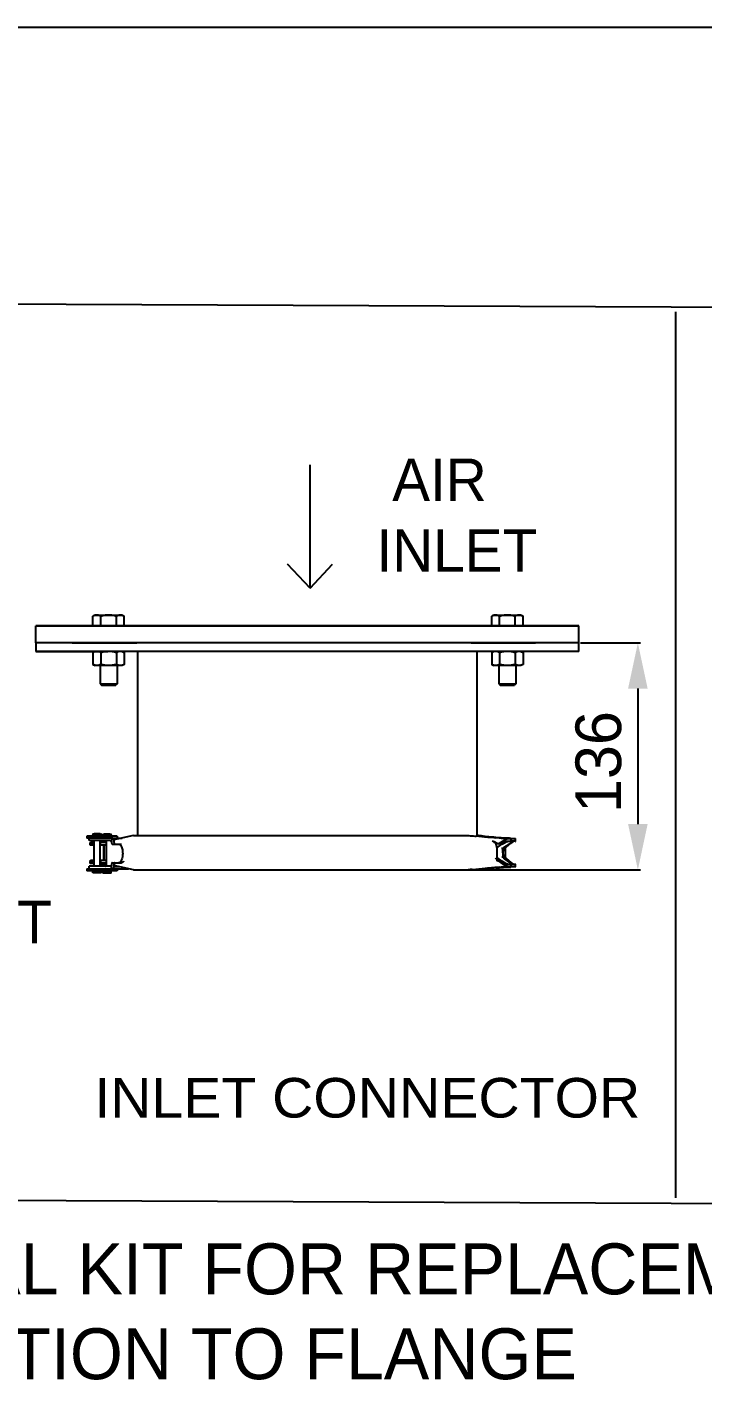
# Model space of a CAD drawing. Header units: millimetres. Extents: x 0 to 3231, y 0 to 2285.
# Drawn here: x 2033 to 2432, y 1488 to 2285 of the extents above; entities that cross this region are included whole.
import ezdxf
from ezdxf.enums import TextEntityAlignment as Align

# ---------------------------------------------------------------- set-up
doc = ezdxf.new("R2010")
doc.units = ezdxf.units.MM
doc.header["$LTSCALE"] = 177.692308
doc.header["$PDMODE"] = 3
doc.header["$PDSIZE"] = 8
doc.layers.get('0').update_dxf_attribs({"linetype": 'CONTINUOUS'})
doc.layers.get('Defpoints').update_dxf_attribs({"linetype": 'CONTINUOUS'})
doc.layers.add('00_BUW_DATUM', color=7, linetype='CONTINUOUS')
doc.layers.add('02___PRT_ALL_AXES', color=7, linetype='CONTINUOUS')
doc.styles.get("Standard").update_dxf_attribs({"font": 'himalaya.ttf'})
doc.dimstyles.new('DIMSTYLE_1', dxfattribs={"dimtxt": 26.923077, "dimasz": 26.923077, "dimexe": 1.5, "dimexo": 1, "dimgap": 0.875, "dimtad": 1, "dimdec": 0, "dimlfac": 0.8125, "dimdsep": 46, "dimtxsty": 'Standard', "dimblk": '_FILLED', "dimblk1": '_FILLED', "dimblk2": '_FILLED', "dimcen": 0.09, "dimazin": 2, "dimtp": 0.01, "dimtm": 0.01, "dimtfac": 1, "dimtdec": 0, "dimtofl": 0, "dimtmove": 0, "dimatfit": 3, "dimldrblk": '_FILLED', "dimfxl": 1, "dimtolj": 1, "dimarcsym": 0})

# ---------------------------------------------------------------- blocks, each defined once
blk = doc.blocks.new('_FILLED')
at = {"color": 0, "linetype": 'ByBlock'}
blk.add_solid([(0, 0), (-1, 0.214), (-1, -0.214)], dxfattribs=at)
blk = doc.blocks.new('*D215')
at = {"color": 0, "linetype": 'Continuous', "lineweight": -2}
for p, q in [((2359.6, 1921.82), (2394.91, 1921.82)), ((2393.41, 1894.9), (2393.41, 1815.08)), ((2300.08, 1788.16), (2394.91, 1788.16))]:
    blk.add_line(p, q, dxfattribs=at)
at = {"layer": 'Defpoints', "color": 0}
for p in [(2358.6, 1921.82), (2299.08, 1788.16), (2393.41, 1788.16)]:
    blk.add_point(p, dxfattribs=at)
at = {"color": 0, "linetype": 'ByBlock', "lineweight": -2, "xscale": 26.9230769231, "yscale": 26.9230769231, "zscale": 26.9230769231}
for p, rotation in [((2393.41, 1921.82), 90), ((2393.41, 1788.16), 270)]:
    blk.add_blockref('_FILLED', p, dxfattribs=dict(at, rotation=rotation))
at = {"color": 0, "insert": (2356.64, 1851.63), "char_height": 26.923, "attachment_point": 2, "rotation": 90, "line_spacing_factor": 0.9}
blk.add_mtext('\\A1;136', dxfattribs=at)

msp = doc.modelspace()

# ---------------------------------------------------------------- linework, layer by layer
at = {"linetype": 'Continuous'}
for p, q in [((0, 2284.615), (3230.769, 2284.615)), ((2038.604, 1921.819), (2038.604, 1916.819)), ((2358.604, 1921.819), (2038.604, 1921.819)), ((2038.604, 1921.819), (2038.604, 1916.819)), ((2358.604, 1921.819), (2038.604, 1921.819)), ((2358.604, 1916.819), (2358.604, 1921.819)), ((2358.604, 1916.819), (2038.604, 1916.819)), ((2358.604, 1916.819), (2038.604, 1916.819)), ((2098.604, 1916.819), (2098.604, 1808.287)), ((2298.604, 1916.819), (2298.604, 1807.899)), ((2076.403, 1809.419), (2073.043, 1809.419)), ((2082.35, 1809.219), (2078.87, 1809.219)), ((2068.722, 1808.019), (2068.722, 1806.819)), ((2086.61, 1808.019), (2068.722, 1808.019)), ((2074.029, 1806.819), (2068.723, 1806.819)), ((2070.051, 1805.331), (2070.051, 1806.819)), ((2082.506, 1805.331), (2070.055, 1805.331)), ((2070.584, 1802.619), (2070.584, 1803.819)), ((2070.584, 1803.819), (2072.972, 1803.819)), ((2072.972, 1802.619), (2070.584, 1802.619)), ((2070.964, 1803.819), (2070.964, 1804.344)), ((2070.964, 1804.344), (2072.972, 1804.344)), ((2071.972, 1808.419), (2071.972, 1808.269)), ((2077.472, 1808.269), (2071.972, 1808.269)), ((2077.305, 1808.219), (2072.139, 1808.219)), ((2072.972, 1808.019), (2072.972, 1808.169)), ((2072.972, 1808.169), (2076.472, 1808.169)), ((2072.972, 1790.331), (2072.972, 1805.331)), ((2074.181, 1806.819), (2074.029, 1806.819)), ((2074.181, 1806.824), (2074.111, 1806.824)), ((2083.65, 1806.831), (2074.181, 1806.831)), ((2076.472, 1808.019), (2076.472, 1808.169)), ((2076.472, 1790.331), (2076.472, 1805.331)), ((2076.472, 1804.344), (2080.237, 1804.344)), ((2076.824, 1803.819), (2076.472, 1803.819)), ((2080.237, 1802.619), (2076.472, 1802.619)), ((2076.824, 1802.844), (2076.824, 1803.819)), ((2076.824, 1802.844), (2080.237, 1802.844)), ((2077.472, 1808.419), (2077.472, 1808.269)), ((2077.86, 1808.219), (2077.86, 1808.069)), ((2083.36, 1808.069), (2077.876, 1808.069)), ((2078.714, 1804.344), (2078.714, 1805.331)), ((2078.714, 1793.844), (2078.714, 1802.619)), ((2078.86, 1793.844), (2078.86, 1802.619)), ((2080.237, 1790.831), (2080.237, 1804.831)), ((2083.174, 1806.831), (2083.174, 1804.831)), ((2083.36, 1808.219), (2083.36, 1808.069)), ((2083.662, 1803.331), (2089.203, 1803.331)), ((2083.785, 1806.819), (2089.589, 1806.819)), ((2084.601, 1805.831), (2084.601, 1805.331)), ((2096.26, 1808.287), (2084.616, 1805.725)), ((2086.61, 1808.019), (2086.61, 1806.819)), ((2096.26, 1808.287), (2293.426, 1808.287)), ((2303.103, 1807.447), (2298.132, 1807.946)), ((2299.304, 1808.287), (2298.604, 1808.287)), ((2307.475, 1807.405), (2301.527, 1808.043)), ((2306.278, 1807.192), (2302.835, 1807.783)), ((2308.448, 1807.26), (2309.403, 1806.982)), ((2316.116, 1806.794), (2309.736, 1807.223)), ((2310.327, 1801.024), (2315.496, 1804.754)), ((2310.327, 1801.233), (2310.327, 1795.216)), ((2311.241, 1803.448), (2315.34, 1805.966)), ((2315.522, 1804.485), (2313.323, 1803.154)), ((2319.448, 1804.448), (2314.3, 1801.024)), ((2319.092, 1804.45), (2315.012, 1801.783)), ((2315.481, 1801.024), (2317.745, 1803.315)), ((2316.555, 1806.765), (2316.114, 1806.794)), ((2317.002, 1806.736), (2316.555, 1806.765)), ((2318.05, 1804.924), (2316.704, 1804.924)), ((2316.724, 1806.524), (2318.05, 1806.524)), ((2317.569, 1806.699), (2317.002, 1806.736)), ((2317.274, 1806.654), (2317.262, 1806.65)), ((2317.915, 1806.676), (2317.569, 1806.699)), ((2317.756, 1806.687), (2317.57, 1806.699)), ((2318.44, 1806.647), (2317.756, 1806.687)), ((2318.382, 1806.646), (2317.915, 1806.676)), ((2318.417, 1806.554), (2318.779, 1806.557)), ((2318.531, 1806.533), (2318.557, 1806.535)), ((2318.557, 1806.535), (2318.589, 1806.542)), ((2318.589, 1804.942), (2318.557, 1804.935)), ((2318.589, 1806.541), (2318.589, 1804.941)), ((2318.778, 1804.957), (2318.593, 1804.955)), ((2321.255, 1804.93), (2321.255, 1806.53)), ((2070.964, 1793.019), (2070.964, 1793.844)), ((2070.964, 1793.844), (2072.972, 1793.844)), ((2076.472, 1793.844), (2080.237, 1793.844)), ((2310.327, 1795.424), (2315.496, 1791.288)), ((2315.418, 1790.537), (2311.381, 1793.517)), ((2315.38, 1792.001), (2312.907, 1793.359)), ((2315.481, 1795.424), (2314.161, 1795.424)), ((2314.197, 1801.024), (2315.481, 1801.024)), ((2318.706, 1791.958), (2314.911, 1794.668)), ((2319.578, 1791.964), (2314.957, 1795.424)), ((2315.481, 1795.424), (2315.481, 1801.024)), ((2315.481, 1795.424), (2317.649, 1793.447)), ((2068.722, 1788.819), (2068.722, 1787.619)), ((2068.722, 1788.819), (2093.272, 1788.819)), ((2086.61, 1787.619), (2068.722, 1787.619)), ((2070.051, 1788.831), (2070.051, 1790.331)), ((2082.506, 1790.331), (2070.055, 1790.331)), ((2070.584, 1791.819), (2070.584, 1793.019)), ((2070.584, 1793.019), (2072.972, 1793.019)), ((2072.972, 1791.819), (2070.584, 1791.819)), ((2072.222, 1786.469), (2072.222, 1787.569)), ((2072.222, 1787.569), (2077.221, 1787.569)), ((2077.222, 1786.469), (2072.222, 1786.469)), ((2076.967, 1786.419), (2072.477, 1786.419)), ((2076.824, 1793.019), (2076.472, 1793.019)), ((2080.237, 1791.819), (2076.472, 1791.819)), ((2078.714, 1791.669), (2076.472, 1791.669)), ((2078.995, 1791.619), (2076.472, 1791.619)), ((2076.472, 1791.569), (2079.464, 1791.569)), ((2079.464, 1790.469), (2076.472, 1790.469)), ((2079.282, 1790.419), (2076.472, 1790.419)), ((2076.824, 1793.019), (2076.824, 1792.344)), ((2076.824, 1792.344), (2080.237, 1792.344)), ((2077.222, 1786.469), (2077.222, 1787.569)), ((2078.11, 1786.269), (2078.11, 1787.369)), ((2078.11, 1787.369), (2083.11, 1787.369)), ((2083.11, 1786.269), (2078.11, 1786.269)), ((2082.959, 1786.219), (2078.261, 1786.219)), ((2082.756, 1787.419), (2078.464, 1787.419)), ((2078.714, 1791.669), (2078.714, 1791.819)), ((2078.86, 1787.469), (2078.86, 1787.619)), ((2082.36, 1787.469), (2078.86, 1787.469)), ((2079.464, 1790.469), (2079.464, 1791.569)), ((2082.36, 1787.469), (2082.36, 1787.619)), ((2083.11, 1786.269), (2083.11, 1787.369)), ((2083.174, 1788.831), (2083.174, 1790.831)), ((2083.662, 1792.331), (2089.203, 1792.331)), ((2084.601, 1790.331), (2084.601, 1789.831)), ((2084.601, 1790.019), (2087.817, 1790.019)), ((2096.26, 1788.162), (2084.616, 1790.724)), ((2086.61, 1788.819), (2086.61, 1787.619)), ((2096.26, 1788.162), (2299.308, 1788.162)), ((2307.433, 1789.032), (2302.848, 1788.503)), ((2311.732, 1789.621), (2304.847, 1789.16)), ((2307.995, 1789.107), (2308.024, 1789.112)), ((2309.401, 1789.466), (2308.454, 1789.19)), ((2309.476, 1789.207), (2316.562, 1789.684)), ((2316.561, 1789.684), (2317.36, 1789.737)), ((2318.036, 1789.924), (2316.696, 1789.924)), ((2316.76, 1791.524), (2318.036, 1791.524)), ((2317.262, 1789.798), (2317.274, 1789.794)), ((2317.36, 1789.737), (2317.538, 1789.748)), ((2317.538, 1789.748), (2317.974, 1789.777)), ((2318.44, 1789.802), (2318.579, 1789.809)), ((2318.543, 1791.513), (2318.574, 1791.507)), ((2318.574, 1789.907), (2318.543, 1789.913)), ((2318.574, 1791.507), (2318.574, 1789.907)), ((2321.262, 1789.919), (2321.262, 1791.519))]:
    msp.add_line(p, q, dxfattribs=at)
for p, q in [((2415.604, 2116.871), (2415.604, 1594.847)), ((2200.234, 1953.986), (2200.234, 2026.772)), ((2200.234, 1953.986), (2186.952, 1968.199)), ((2200.234, 1953.986), (2213.516, 1968.199)), ((2200.234, 1953.986), (2200.234, 1967.722)), ((2038.604, 1921.819), (2038.604, 1931.819)), ((2358.604, 1931.819), (2038.604, 1931.819)), ((2038.604, 1921.819), (2038.604, 1931.819)), ((2038.604, 1931.819), (2358.604, 1931.819)), ((2358.604, 1921.819), (2358.604, 1931.819)), ((2038.604, 1916.819), (2081.104, 1916.819)), ((2358.604, 1916.819), (2316.104, 1916.819))]:
    msp.add_line(p, q)
at = {"color": 7, "linetype": 'Continuous'}
for p, q in [((2085.789, 1896.919), (2077.289, 1896.919)), ((2320.789, 1896.919), (2312.289, 1896.919))]:
    msp.add_line(p, q, dxfattribs=at)
msp.add_lwpolyline([(1655.524, 2123.138), (3081.324, 2116.862), (3081.324, 1588.572), (1655.524, 1594.847)], close=True)
at = {"linetype": 'Continuous'}
for points in [[(2074.062, 1806.82), (2074.061, 1806.82), (2074.067, 1806.821)], [(2074.091, 1806.819), (2074.07, 1806.82), (2074.062, 1806.82)], [(2074.111, 1806.824), (2074.129, 1806.822), (2074.138, 1806.821), (2074.136, 1806.82), (2074.125, 1806.819)], [(2312.218, 1806.796), (2305.224, 1807.266), (2304.536, 1807.319), (2303.828, 1807.38), (2303.103, 1807.447)], [(2309.631, 1807.231), (2309.01, 1807.276), (2308.37, 1807.328), (2307.71, 1807.387), (2307.031, 1807.454)], [(2314.279, 1806.691), (2312.982, 1806.756), (2311.685, 1806.832)], [(2318.173, 1806.56), (2316.874, 1806.592), (2315.576, 1806.636), (2314.279, 1806.691)], [(2296.009, 1788.357), (2303.349, 1789.035), (2303.942, 1789.087), (2304.521, 1789.134), (2305.087, 1789.176)], [(2296.363, 1788.387), (2296.506, 1788.402), (2296.669, 1788.418)], [(2311.685, 1789.617), (2312.982, 1789.693), (2314.279, 1789.758)], [(2314.279, 1789.758), (2315.576, 1789.813), (2316.874, 1789.856), (2318.173, 1789.889)], [(2317.538, 1789.748), (2317.756, 1789.762), (2318.44, 1789.802)]]:
    msp.add_lwpolyline(points, dxfattribs=at)
for centre, radius, start, end in [((2072.972, 1808.419), 1, 90, 180), ((2076.472, 1808.419), 1, 0, 90), ((2078.86, 1808.219), 1, 90, 180), ((2082.36, 1808.219), 1, 0, 90), ((2300.944, 1810.22), 2.12, 260.649247, 261.586069), ((2301.031, 1811.14), 3.044, 266.640868, 268.114633), ((2300.776, 1804.116), 3.987, 83.341658, 85.673812), ((2300.689, 1803.339), 4.769, 82.761981, 83.387581), ((2312.626, 1859.075), 52.222, 258.446994, 258.685253), ((2298.148, 1785.321), 22.03, 58.290047, 64.240534), ((2305.783, 1801.228), 4.544, 8.59459, 19.290614), ((2305.819, 1801.229), 4.508, 2.191103, 8.647729), ((2306.258, 1801.25), 4.069, 359.753545, 2.136922), ((2313.049, 1815.661), 11.138, 283.450838, 285.120705), ((2313.067, 1815.576), 11.051, 285.148044, 286.145074), ((2316.71, 1823.181), 18.256, 269.326294, 269.979366), ((2314.994, 1809.509), 4.684, 290.159611, 290.453316), ((2315.103, 1809.217), 4.373, 290.449968, 291.038121), ((2320.444, 1787.845), 17.111, 88.250564, 88.575238), ((2321.152, 1805.71), 0.787, 266.921648, 277.517058), ((2302.67, 1791.473), 7.962, 22.792257, 28.046187), ((2322.299, 1795.285), 11.972, 180.330148, 181.33284), ((2324.777, 1795.35), 14.451, 181.360885, 183.054519), ((2295.889, 1784.335), 4.016, 94.420478, 97.067534), ((2295.945, 1783.604), 4.749, 91.443855, 94.405337), ((2295.77, 1792.814), 4.462, 270.713646, 271.743573), ((2295.483, 1802.114), 13.766, 271.763299, 272.191128), ((2295.645, 1794.43), 6.084, 273.430387, 275.342899), ((2295.52, 1795.789), 7.449, 275.325506, 276.49564), ((2313.23, 1780.838), 10.638, 73.276331, 75.39381), ((2316.771, 1772.319), 19.205, 90.032921, 90.857999), ((2318.037, 1769.497), 20.427, 89.768097, 90.002987), ((2321.159, 1790.734), 0.792, 82.523066, 93.060392)]:
    msp.add_arc(centre, radius, start, end, dxfattribs=at)
for points, knots in [([(2080.237, 1804.831), (2080.237, 1804.96), (2080.123, 1805.228), (2079.854, 1805.331), (2079.726, 1805.331)], [0, 0, 0, 0, 0.5028957, 1, 1, 1, 1]), ([(2082.506, 1805.331), (2082.644, 1805.331), (2082.946, 1805.275), (2083.174, 1804.991), (2083.174, 1804.831)], [0, 0, 0, 0, 0.4637934, 1, 1, 1, 1]), ([(2083.174, 1805.331), (2083.174, 1804.857), (2083.231, 1804.21), (2083.402, 1803.551), (2083.581, 1803.331), (2083.662, 1803.331)], [0, 0, 0, 0, 0.6687932, 0.8854299, 1, 1, 1, 1]), ([(2084.601, 1805.831), (2084.601, 1806.084), (2084.409, 1806.606), (2083.894, 1806.831), (2083.65, 1806.831)], [0, 0, 0, 0, 0.5094208, 1, 1, 1, 1]), ([(2084.601, 1805.331), (2084.601, 1804.857), (2084.658, 1804.21), (2084.828, 1803.551), (2085.006, 1803.331), (2085.087, 1803.331)], [0, 0, 0, 0, 0.6690351, 0.885645, 1, 1, 1, 1]), ([(2087.62, 1803.331), (2087.715, 1803.331), (2088.178, 1803.24), (2088.515, 1802.854), (2088.72, 1802.551)], [0, 0, 0, 0, 0.2052564, 1, 1, 1, 1]), ([(2088.72, 1802.551), (2089.118, 1801.962), (2089.666, 1800.382), (2089.935, 1797.83), (2089.665, 1795.278), (2089.117, 1793.699), (2088.72, 1793.11)], [0, 0, 0, 0, 0.2176788, 0.5000432, 0.7823871, 1, 1, 1, 1]), ([(2293.426, 1808.287), (2293.553, 1808.287), (2294.202, 1808.267), (2294.848, 1808.197), (2295.366, 1808.133)], [0, 0, 0, 0, 0.1960398, 1, 1, 1, 1]), ([(2295.834, 1808.102), (2296.011, 1808.099), (2296.779, 1808.073), (2297.544, 1808.005), (2298.132, 1807.946)], [0, 0, 0, 0, 0.2313056, 1, 1, 1, 1]), ([(2300.599, 1808.128), (2300.453, 1808.152), (2300.024, 1808.218), (2299.591, 1808.287), (2299.304, 1808.287)], [0, 0, 0, 0, 0.3400166, 1, 1, 1, 1]), ([(2307.475, 1807.405), (2307.526, 1807.4), (2307.71, 1807.38), (2307.894, 1807.358), (2308.026, 1807.338)], [0, 0, 0, 0, 0.2789244, 1, 1, 1, 1]), ([(2307.722, 1805.162), (2307.972, 1805.041), (2308.963, 1804.481), (2309.787, 1803.545), (2310.072, 1802.729)], [0, 0, 0, 0, 0.2435003, 1, 1, 1, 1]), ([(2308.016, 1807.34), (2308.063, 1807.333), (2308.208, 1807.311), (2308.354, 1807.288), (2308.448, 1807.26)], [0, 0, 0, 0, 0.3271375, 1, 1, 1, 1]), ([(2308.452, 1807.148), (2308.431, 1807.141), (2308.312, 1807.105), (2308.188, 1807.085), (2308.087, 1807.07)], [0, 0, 0, 0, 0.1764858, 1, 1, 1, 1]), ([(2311.241, 1803.448), (2311.019, 1803.313), (2310.393, 1803.629), (2309.977, 1803.908), (2309.727, 1804.062)], [0, 0, 0, 0, 0.4695292, 1, 1, 1, 1]), ([(2312.786, 1806.775), (2312.904, 1806.822), (2313.324, 1806.791), (2313.719, 1806.812), (2313.995, 1806.807)], [0, 0, 0, 0, 0.3153979, 1, 1, 1, 1]), ([(2313.832, 1798.163), (2313.825, 1798.441), (2313.791, 1799.465), (2313.732, 1800.49), (2313.648, 1801.233)], [0, 0, 0, 0, 0.2707229, 1, 1, 1, 1]), ([(2313.995, 1806.807), (2314.366, 1806.8), (2314.926, 1806.782), (2315.658, 1806.75), (2316.174, 1806.729), (2316.6, 1806.698), (2316.963, 1806.7), (2317.122, 1806.647), (2317.273, 1806.679), (2317.274, 1806.654)], [0, 0, 0, 0, 0.3388384, 0.5113508, 0.6709203, 0.8072855, 0.9116888, 0.9773608, 1, 1, 1, 1]), ([(2314.197, 1801.024), (2314.251, 1801.093), (2314.488, 1801.38), (2314.774, 1801.627), (2315.012, 1801.783)], [0, 0, 0, 0, 0.2349691, 1, 1, 1, 1]), ([(2315.556, 1806.107), (2315.643, 1806.169), (2315.948, 1806.362), (2316.301, 1806.528), (2316.558, 1806.525)], [0, 0, 0, 0, 0.2956297, 1, 1, 1, 1]), ([(2317.136, 1806.643), (2317.06, 1806.64), (2316.582, 1806.631), (2316.104, 1806.631), (2315.702, 1806.632)], [0, 0, 0, 0, 0.1605686, 1, 1, 1, 1]), ([(2315.988, 1804.773), (2316.033, 1804.797), (2316.192, 1804.873), (2316.369, 1804.927), (2316.496, 1804.926)], [0, 0, 0, 0, 0.2861816, 1, 1, 1, 1]), ([(2317.262, 1806.65), (2317.247, 1806.648), (2317.205, 1806.646), (2317.163, 1806.644), (2317.136, 1806.643)], [0, 0, 0, 0, 0.3662687, 1, 1, 1, 1]), ([(2318.05, 1806.524), (2318.105, 1806.524), (2318.265, 1806.525), (2318.425, 1806.527), (2318.531, 1806.533)], [0, 0, 0, 0, 0.3419247, 1, 1, 1, 1]), ([(2318.557, 1804.935), (2318.534, 1804.933), (2318.365, 1804.925), (2318.196, 1804.924), (2318.05, 1804.924)], [0, 0, 0, 0, 0.1374218, 1, 1, 1, 1]), ([(2318.589, 1806.541), (2318.588, 1806.564), (2318.448, 1806.528), (2318.391, 1806.555), (2318.325, 1806.556)], [0, 0, 0, 0, 0.2526378, 1, 1, 1, 1]), ([(2320.87, 1804.95), (2320.747, 1804.953), (2320.05, 1804.964), (2319.353, 1804.961), (2318.778, 1804.957)], [0, 0, 0, 0, 0.1753517, 1, 1, 1, 1]), ([(2318.779, 1806.557), (2319.001, 1806.558), (2319.698, 1806.562), (2320.395, 1806.562), (2320.87, 1806.55)], [0, 0, 0, 0, 0.3193582, 1, 1, 1, 1]), ([(2319.088, 1804.959), (2319.102, 1804.942), (2319.166, 1804.839), (2319.197, 1804.72), (2319.217, 1804.624)], [0, 0, 0, 0, 0.1824264, 1, 1, 1, 1]), ([(2319.217, 1804.624), (2319.22, 1804.61), (2319.221, 1804.581), (2319.209, 1804.553), (2319.201, 1804.541)], [0, 0, 0, 0, 0.4926956, 1, 1, 1, 1]), ([(2320.274, 1804.927), (2320.252, 1804.927), (2320.144, 1804.915), (2320.046, 1804.865), (2319.972, 1804.822)], [0, 0, 0, 0, 0.2042126, 1, 1, 1, 1]), ([(2320.87, 1806.55), (2320.911, 1806.549), (2321.029, 1806.545), (2321.147, 1806.542), (2321.223, 1806.535)], [0, 0, 0, 0, 0.3514274, 1, 1, 1, 1]), ([(2321.223, 1804.935), (2321.209, 1804.937), (2321.124, 1804.942), (2321.038, 1804.945), (2320.966, 1804.947)], [0, 0, 0, 0, 0.1569176, 1, 1, 1, 1]), ([(2321.223, 1806.535), (2321.229, 1806.535), (2321.239, 1806.534), (2321.248, 1806.532), (2321.252, 1806.531)], [0, 0, 0, 0, 0.6330246, 1, 1, 1, 1]), ([(2321.255, 1804.93), (2321.255, 1804.933), (2321.238, 1804.932), (2321.231, 1804.935), (2321.223, 1804.935)], [0, 0, 0, 0, 0.2582508, 1, 1, 1, 1]), ([(2090.388, 1793.218), (2090.303, 1793.084), (2090.018, 1792.681), (2089.547, 1792.331), (2089.203, 1792.331)], [0, 0, 0, 0, 0.3159176, 1, 1, 1, 1]), ([(2310.01, 1794.557), (2310.052, 1794.458), (2310.227, 1794.025), (2310.346, 1793.572), (2310.44, 1793.225)], [0, 0, 0, 0, 0.2298482, 1, 1, 1, 1]), ([(2310.44, 1793.225), (2310.552, 1793.307), (2310.765, 1793.46), (2311.094, 1793.634), (2311.315, 1793.565), (2311.381, 1793.517)], [0, 0, 0, 0, 0.3954722, 0.7654818, 1, 1, 1, 1]), ([(2313.832, 1798.163), (2313.826, 1797.898), (2313.793, 1796.915), (2313.737, 1795.931), (2313.659, 1795.216)], [0, 0, 0, 0, 0.2696163, 1, 1, 1, 1]), ([(2314.161, 1795.424), (2314.211, 1795.356), (2314.427, 1795.074), (2314.69, 1794.826), (2314.911, 1794.668)], [0, 0, 0, 0, 0.2362773, 1, 1, 1, 1]), ([(2079.726, 1790.331), (2079.854, 1790.331), (2080.123, 1790.433), (2080.237, 1790.701), (2080.237, 1790.831)], [0, 0, 0, 0, 0.497119, 1, 1, 1, 1]), ([(2083.174, 1790.831), (2083.174, 1790.671), (2082.946, 1790.387), (2082.644, 1790.331), (2082.506, 1790.331)], [0, 0, 0, 0, 0.5362063, 1, 1, 1, 1]), ([(2083.662, 1792.331), (2083.581, 1792.331), (2083.402, 1792.111), (2083.231, 1791.452), (2083.174, 1790.805), (2083.174, 1790.331)], [0, 0, 0, 0, 0.1145737, 0.331214, 1, 1, 1, 1]), ([(2084.601, 1789.831), (2084.601, 1789.577), (2084.409, 1789.056), (2083.894, 1788.831), (2083.65, 1788.831)], [0, 0, 0, 0, 0.5094217, 1, 1, 1, 1]), ([(2085.087, 1792.331), (2085.006, 1792.331), (2084.828, 1792.11), (2084.658, 1791.452), (2084.601, 1790.805), (2084.601, 1790.331)], [0, 0, 0, 0, 0.114359, 0.3309729, 1, 1, 1, 1]), ([(2088.72, 1793.11), (2088.64, 1792.992), (2088.369, 1792.632), (2087.935, 1792.331), (2087.62, 1792.331)], [0, 0, 0, 0, 0.3123615, 1, 1, 1, 1]), ([(2295.395, 1788.32), (2295.197, 1788.296), (2294.54, 1788.22), (2293.879, 1788.162), (2293.418, 1788.162)], [0, 0, 0, 0, 0.3026684, 1, 1, 1, 1]), ([(2299.308, 1788.162), (2299.375, 1788.162), (2299.801, 1788.189), (2300.221, 1788.258), (2300.575, 1788.316)], [0, 0, 0, 0, 0.1589443, 1, 1, 1, 1]), ([(2300.935, 1788.347), (2301.077, 1788.35), (2301.716, 1788.377), (2302.353, 1788.446), (2302.848, 1788.503)], [0, 0, 0, 0, 0.2217586, 1, 1, 1, 1]), ([(2307.433, 1789.032), (2307.485, 1789.038), (2307.673, 1789.061), (2307.86, 1789.085), (2307.995, 1789.107)], [0, 0, 0, 0, 0.2773418, 1, 1, 1, 1]), ([(2308.454, 1789.19), (2308.43, 1789.183), (2308.288, 1789.149), (2308.144, 1789.129), (2308.025, 1789.112)], [0, 0, 0, 0, 0.1703605, 1, 1, 1, 1]), ([(2313.993, 1789.642), (2313.718, 1789.637), (2313.323, 1789.658), (2312.904, 1789.627), (2312.786, 1789.674)], [0, 0, 0, 0, 0.6846138, 1, 1, 1, 1]), ([(2317.118, 1789.775), (2316.946, 1789.763), (2315.905, 1789.707), (2314.864, 1789.658), (2313.993, 1789.642)], [0, 0, 0, 0, 0.1648207, 1, 1, 1, 1]), ([(2315.563, 1790.426), (2315.653, 1790.352), (2315.963, 1790.128), (2316.33, 1789.922), (2316.6, 1789.924)], [0, 0, 0, 0, 0.3025598, 1, 1, 1, 1]), ([(2316.323, 1791.538), (2316.269, 1791.548), (2316.027, 1791.617), (2315.805, 1791.742), (2315.639, 1791.848)], [0, 0, 0, 0, 0.2168938, 1, 1, 1, 1]), ([(2315.702, 1789.817), (2316.057, 1789.818), (2316.576, 1789.801), (2317.099, 1789.824), (2317.262, 1789.798)], [0, 0, 0, 0, 0.6831116, 1, 1, 1, 1]), ([(2316.6, 1789.924), (2316.617, 1789.924), (2316.648, 1789.924), (2316.679, 1789.924), (2316.694, 1789.924)], [0, 0, 0, 0, 0.5264814, 1, 1, 1, 1]), ([(2318.036, 1791.524), (2318.097, 1791.524), (2318.266, 1791.523), (2318.435, 1791.523), (2318.543, 1791.513)], [0, 0, 0, 0, 0.3610107, 1, 1, 1, 1]), ([(2318.543, 1789.913), (2318.523, 1789.915), (2318.382, 1789.923), (2318.24, 1789.924), (2318.119, 1789.924)], [0, 0, 0, 0, 0.1423648, 1, 1, 1, 1]), ([(2318.307, 1789.892), (2318.373, 1789.893), (2318.432, 1789.92), (2318.573, 1789.885), (2318.574, 1789.907)], [0, 0, 0, 0, 0.7472082, 1, 1, 1, 1]), ([(2320.881, 1789.899), (2320.748, 1789.896), (2319.979, 1789.884), (2319.211, 1789.889), (2318.575, 1789.894)], [0, 0, 0, 0, 0.1726083, 1, 1, 1, 1]), ([(2318.589, 1791.494), (2318.834, 1791.492), (2319.598, 1791.487), (2320.362, 1791.486), (2320.881, 1791.499)], [0, 0, 0, 0, 0.3210904, 1, 1, 1, 1]), ([(2318.808, 1791.799), (2318.801, 1791.766), (2318.776, 1791.661), (2318.741, 1791.556), (2318.7, 1791.493)], [0, 0, 0, 0, 0.3063266, 1, 1, 1, 1]), ([(2318.706, 1791.958), (2318.718, 1791.948), (2318.744, 1791.932), (2318.769, 1791.915), (2318.781, 1791.904)], [0, 0, 0, 0, 0.5021824, 1, 1, 1, 1]), ([(2318.781, 1791.904), (2318.792, 1791.894), (2318.818, 1791.859), (2318.787, 1791.826), (2318.771, 1791.814)], [0, 0, 0, 0, 0.4407217, 1, 1, 1, 1]), ([(2320.009, 1791.63), (2320.035, 1791.613), (2320.12, 1791.563), (2320.217, 1791.522), (2320.287, 1791.523)], [0, 0, 0, 0, 0.3055492, 1, 1, 1, 1]), ([(2320.881, 1791.499), (2320.907, 1791.5), (2320.994, 1791.502), (2321.082, 1791.505), (2321.143, 1791.508)], [0, 0, 0, 0, 0.301543, 1, 1, 1, 1]), ([(2321.23, 1789.913), (2321.213, 1789.912), (2321.097, 1789.905), (2320.98, 1789.901), (2320.881, 1789.899)], [0, 0, 0, 0, 0.1476929, 1, 1, 1, 1]), ([(2321.143, 1791.508), (2321.16, 1791.509), (2321.189, 1791.51), (2321.218, 1791.512), (2321.23, 1791.513)], [0, 0, 0, 0, 0.5792355, 1, 1, 1, 1]), ([(2321.23, 1791.513), (2321.236, 1791.514), (2321.246, 1791.515), (2321.256, 1791.516), (2321.259, 1791.517)], [0, 0, 0, 0, 0.6328743, 1, 1, 1, 1]), ([(2321.262, 1789.919), (2321.262, 1789.916), (2321.245, 1789.917), (2321.238, 1789.914), (2321.23, 1789.913)], [0, 0, 0, 0, 0.2581441, 1, 1, 1, 1])]:
    msp.add_open_spline(points, degree=3, knots=knots, dxfattribs=at)
for points in [[(2295.366, 1808.133), (2295.521, 1808.114), (2295.677, 1808.104), (2295.834, 1808.102)], [(2300.853, 1808.101), (2300.779, 1808.105), (2300.706, 1808.112), (2300.634, 1808.123)], [(2301.076, 1808.092), (2301.028, 1808.094), (2300.98, 1808.096), (2300.932, 1808.097)], [(2301.77, 1807.991), (2301.61, 1808.021), (2301.45, 1808.049), (2301.29, 1808.07)], [(2302.167, 1807.911), (2302.035, 1807.938), (2301.902, 1807.965), (2301.77, 1807.991)], [(2302.835, 1807.783), (2302.683, 1807.809), (2302.531, 1807.838), (2302.38, 1807.868)], [(2315.34, 1805.966), (2315.413, 1806.011), (2315.486, 1806.056), (2315.552, 1806.11)], [(2315.64, 1804.829), (2315.587, 1804.816), (2315.535, 1804.787), (2315.5, 1804.745)], [(2315.522, 1804.485), (2315.583, 1804.522), (2315.645, 1804.559), (2315.702, 1804.603)], [(2315.705, 1804.602), (2315.796, 1804.663), (2315.891, 1804.722), (2315.988, 1804.773)], [(2316.14, 1804.961), (2316.297, 1805.006), (2316.454, 1805.055), (2316.608, 1805.112)], [(2316.558, 1806.525), (2316.611, 1806.525), (2316.664, 1806.524), (2316.718, 1806.525)], [(2319.201, 1804.541), (2319.175, 1804.502), (2319.124, 1804.48), (2319.077, 1804.475)], [(2319.448, 1804.448), (2319.52, 1804.495), (2319.593, 1804.542), (2319.653, 1804.603)], [(2319.972, 1804.822), (2319.862, 1804.757), (2319.759, 1804.68), (2319.659, 1804.601)], [(2310.346, 1794.58), (2310.37, 1794.128), (2310.409, 1793.677), (2310.44, 1793.225)], [(2313.995, 1798.13), (2313.942, 1798.144), (2313.888, 1798.157), (2313.834, 1798.16)], [(2313.995, 1798.13), (2314.133, 1799.087), (2314.274, 1800.06), (2314.197, 1801.024)], [(2314.161, 1795.424), (2314.234, 1796.325), (2314.117, 1797.235), (2313.995, 1798.13)], [(2300.575, 1788.316), (2300.694, 1788.335), (2300.815, 1788.344), (2300.935, 1788.347)], [(2315.38, 1792.001), (2315.467, 1791.953), (2315.555, 1791.906), (2315.634, 1791.845)], [(2315.563, 1790.426), (2315.515, 1790.464), (2315.468, 1790.502), (2315.417, 1790.536)], [(2315.496, 1791.288), (2315.54, 1791.252), (2315.598, 1791.198), (2315.65, 1791.219)], [(2315.656, 1791.196), (2315.74, 1791.176), (2315.824, 1791.157), (2315.907, 1791.132)], [(2316.291, 1791.026), (2316.419, 1790.988), (2316.547, 1790.946), (2316.673, 1790.899)], [(2316.484, 1791.522), (2316.43, 1791.522), (2316.376, 1791.528), (2316.323, 1791.538)], [(2319.578, 1791.964), (2319.628, 1791.927), (2319.678, 1791.89), (2319.721, 1791.846)], [(2319.724, 1791.847), (2319.815, 1791.769), (2319.909, 1791.694), (2320.009, 1791.63)]]:
    msp.add_open_spline(points, degree=3, dxfattribs=at)
at = {"layer": '00_BUW_DATUM', "color": 7, "linetype": 'Continuous'}
for p, q in [((2073.539, 1938.219), (2072.301, 1937.505)), ((2072.301, 1931.819), (2072.301, 1937.505)), ((2073.539, 1938.219), (2089.539, 1938.219)), ((2076.92, 1931.819), (2076.92, 1937.505)), ((2086.158, 1931.819), (2086.158, 1937.505)), ((2089.539, 1938.219), (2090.777, 1937.505)), ((2090.777, 1931.819), (2090.777, 1937.505)), ((2308.539, 1938.219), (2307.301, 1937.505)), ((2307.301, 1931.819), (2307.301, 1937.505)), ((2308.539, 1938.219), (2324.539, 1938.219)), ((2311.92, 1931.819), (2311.92, 1937.505)), ((2321.158, 1931.819), (2321.158, 1937.505)), ((2324.539, 1938.219), (2325.777, 1937.505)), ((2325.777, 1931.819), (2325.777, 1937.505)), ((2073.539, 1916.819), (2072.301, 1916.105)), ((2072.301, 1916.105), (2072.301, 1909.134)), ((2076.92, 1916.105), (2076.92, 1909.134)), ((2086.158, 1916.105), (2086.158, 1909.134)), ((2089.539, 1916.819), (2090.777, 1916.105)), ((2090.777, 1916.105), (2090.777, 1909.134)), ((2308.539, 1916.819), (2307.301, 1916.105)), ((2307.301, 1916.105), (2307.301, 1909.134)), ((2311.92, 1916.105), (2311.92, 1909.134)), ((2321.158, 1916.105), (2321.158, 1909.134)), ((2324.539, 1916.819), (2325.777, 1916.105)), ((2325.777, 1916.105), (2325.777, 1909.134)), ((2072.301, 1909.134), (2073.539, 1908.419)), ((2089.539, 1908.419), (2073.539, 1908.419)), ((2076.539, 1908.419), (2076.539, 1897.669)), ((2086.539, 1908.419), (2086.539, 1897.669)), ((2090.777, 1909.134), (2089.539, 1908.419)), ((2307.301, 1909.134), (2308.539, 1908.419)), ((2324.539, 1908.419), (2308.539, 1908.419)), ((2311.539, 1908.419), (2311.539, 1897.669)), ((2321.539, 1908.419), (2321.539, 1897.669)), ((2325.777, 1909.134), (2324.539, 1908.419)), ((2076.539, 1897.669), (2077.289, 1896.919)), ((2076.539, 1897.669), (2086.539, 1897.669)), ((2077.289, 1896.919), (2085.789, 1896.919)), ((2086.539, 1897.669), (2085.789, 1896.919)), ((2311.539, 1897.669), (2312.289, 1896.919)), ((2311.539, 1897.669), (2321.539, 1897.669)), ((2312.289, 1896.919), (2320.789, 1896.919)), ((2321.539, 1897.669), (2320.789, 1896.919))]:
    msp.add_line(p, q, dxfattribs=at)
for points, knots in [([(2074.611, 1938.219), (2074.415, 1938.219), (2074.019, 1938.185), (2073.433, 1938.038), (2072.857, 1937.807), (2072.486, 1937.611), (2072.301, 1937.505)], [0, 0, 0, 0, 0.2404053, 0.485503, 0.7383572, 1, 1, 1, 1]), ([(2076.92, 1937.505), (2076.735, 1937.611), (2076.364, 1937.807), (2075.788, 1938.038), (2075.203, 1938.185), (2074.807, 1938.219), (2074.611, 1938.219)], [0, 0, 0, 0, 0.2616352, 0.5144888, 0.7595898, 1, 1, 1, 1]), ([(2081.539, 1938.219), (2081.148, 1938.219), (2080.366, 1938.186), (2078.815, 1937.992), (2077.671, 1937.721), (2076.92, 1937.505)], [0, 0, 0, 0, 0.2500483, 0.5000988, 1, 1, 1, 1]), ([(2086.158, 1937.505), (2085.407, 1937.721), (2084.263, 1937.992), (2082.711, 1938.186), (2081.93, 1938.219), (2081.539, 1938.219)], [0, 0, 0, 0, 0.4998925, 0.7499465, 1, 1, 1, 1]), ([(2088.467, 1938.219), (2088.271, 1938.219), (2087.875, 1938.185), (2087.29, 1938.038), (2086.714, 1937.807), (2086.342, 1937.611), (2086.158, 1937.505)], [0, 0, 0, 0, 0.2404053, 0.485503, 0.7383572, 1, 1, 1, 1]), ([(2090.777, 1937.505), (2090.592, 1937.611), (2090.221, 1937.807), (2089.645, 1938.038), (2089.059, 1938.185), (2088.663, 1938.219), (2088.467, 1938.219)], [0, 0, 0, 0, 0.2616352, 0.5144888, 0.7595898, 1, 1, 1, 1]), ([(2309.611, 1938.219), (2309.415, 1938.219), (2309.019, 1938.185), (2308.433, 1938.038), (2307.857, 1937.807), (2307.486, 1937.611), (2307.301, 1937.505)], [0, 0, 0, 0, 0.2404053, 0.485503, 0.7383572, 1, 1, 1, 1]), ([(2311.92, 1937.505), (2311.735, 1937.611), (2311.364, 1937.807), (2310.788, 1938.038), (2310.203, 1938.185), (2309.807, 1938.219), (2309.611, 1938.219)], [0, 0, 0, 0, 0.2616352, 0.5144888, 0.7595898, 1, 1, 1, 1]), ([(2316.539, 1938.219), (2316.148, 1938.219), (2315.366, 1938.186), (2313.815, 1937.992), (2312.671, 1937.721), (2311.92, 1937.505)], [0, 0, 0, 0, 0.2500483, 0.5000988, 1, 1, 1, 1]), ([(2321.158, 1937.505), (2320.407, 1937.721), (2319.263, 1937.992), (2317.711, 1938.186), (2316.93, 1938.219), (2316.539, 1938.219)], [0, 0, 0, 0, 0.4998925, 0.7499465, 1, 1, 1, 1]), ([(2323.467, 1938.219), (2323.271, 1938.219), (2322.875, 1938.185), (2322.29, 1938.038), (2321.714, 1937.807), (2321.342, 1937.611), (2321.158, 1937.505)], [0, 0, 0, 0, 0.2404053, 0.485503, 0.7383572, 1, 1, 1, 1]), ([(2325.777, 1937.505), (2325.592, 1937.611), (2325.221, 1937.807), (2324.645, 1938.038), (2324.059, 1938.185), (2323.663, 1938.219), (2323.467, 1938.219)], [0, 0, 0, 0, 0.2616352, 0.5144888, 0.7595898, 1, 1, 1, 1]), ([(2074.611, 1916.819), (2074.415, 1916.819), (2074.019, 1916.785), (2073.433, 1916.638), (2072.857, 1916.407), (2072.486, 1916.211), (2072.301, 1916.105)], [0, 0, 0, 0, 0.2404053, 0.4855031, 0.7383573, 1, 1, 1, 1]), ([(2076.92, 1916.105), (2076.735, 1916.211), (2076.364, 1916.407), (2075.788, 1916.638), (2075.203, 1916.785), (2074.807, 1916.819), (2074.611, 1916.819)], [0, 0, 0, 0, 0.2616427, 0.5144969, 0.7595947, 1, 1, 1, 1]), ([(2081.539, 1916.819), (2081.148, 1916.819), (2080.366, 1916.786), (2079.202, 1916.641), (2078.052, 1916.412), (2077.296, 1916.213), (2076.92, 1916.105)], [0, 0, 0, 0, 0.2499914, 0.4999851, 0.7499884, 1, 1, 1, 1]), ([(2086.158, 1916.105), (2085.782, 1916.213), (2085.026, 1916.412), (2083.876, 1916.641), (2082.711, 1916.786), (2081.93, 1916.819), (2081.539, 1916.819)], [0, 0, 0, 0, 0.2500116, 0.5000149, 0.7500086, 1, 1, 1, 1]), ([(2088.467, 1916.819), (2088.271, 1916.819), (2087.875, 1916.785), (2087.29, 1916.638), (2086.714, 1916.407), (2086.342, 1916.211), (2086.158, 1916.105)], [0, 0, 0, 0, 0.2404053, 0.4855031, 0.7383573, 1, 1, 1, 1]), ([(2090.777, 1916.105), (2090.592, 1916.211), (2090.22, 1916.407), (2089.645, 1916.638), (2089.059, 1916.785), (2088.663, 1916.819), (2088.467, 1916.819)], [0, 0, 0, 0, 0.2616427, 0.5144969, 0.7595947, 1, 1, 1, 1]), ([(2309.611, 1916.819), (2309.415, 1916.819), (2309.019, 1916.785), (2308.433, 1916.638), (2307.857, 1916.407), (2307.486, 1916.211), (2307.301, 1916.105)], [0, 0, 0, 0, 0.2404053, 0.4855031, 0.7383573, 1, 1, 1, 1]), ([(2311.92, 1916.105), (2311.735, 1916.211), (2311.364, 1916.407), (2310.788, 1916.638), (2310.203, 1916.785), (2309.807, 1916.819), (2309.611, 1916.819)], [0, 0, 0, 0, 0.2616427, 0.5144969, 0.7595947, 1, 1, 1, 1]), ([(2316.539, 1916.819), (2316.148, 1916.819), (2315.366, 1916.786), (2314.202, 1916.641), (2313.052, 1916.412), (2312.296, 1916.213), (2311.92, 1916.105)], [0, 0, 0, 0, 0.2499914, 0.4999851, 0.7499884, 1, 1, 1, 1]), ([(2321.158, 1916.105), (2320.782, 1916.213), (2320.026, 1916.412), (2318.876, 1916.641), (2317.711, 1916.786), (2316.93, 1916.819), (2316.539, 1916.819)], [0, 0, 0, 0, 0.2500116, 0.5000149, 0.7500086, 1, 1, 1, 1]), ([(2323.467, 1916.819), (2323.271, 1916.819), (2322.875, 1916.785), (2322.29, 1916.638), (2321.714, 1916.407), (2321.342, 1916.211), (2321.158, 1916.105)], [0, 0, 0, 0, 0.2404053, 0.4855031, 0.7383573, 1, 1, 1, 1]), ([(2325.777, 1916.105), (2325.592, 1916.211), (2325.22, 1916.407), (2324.645, 1916.638), (2324.059, 1916.785), (2323.663, 1916.819), (2323.467, 1916.819)], [0, 0, 0, 0, 0.2616427, 0.5144969, 0.7595947, 1, 1, 1, 1]), ([(2074.611, 1908.419), (2074.415, 1908.419), (2074.019, 1908.453), (2073.433, 1908.601), (2072.857, 1908.832), (2072.486, 1909.027), (2072.301, 1909.134)], [0, 0, 0, 0, 0.2404053, 0.4855031, 0.7383573, 1, 1, 1, 1]), ([(2076.92, 1909.134), (2076.735, 1909.027), (2076.364, 1908.832), (2075.788, 1908.601), (2075.203, 1908.453), (2074.807, 1908.419), (2074.611, 1908.419)], [0, 0, 0, 0, 0.2616427, 0.5144969, 0.7595947, 1, 1, 1, 1]), ([(2081.539, 1908.419), (2081.148, 1908.419), (2080.366, 1908.453), (2079.202, 1908.598), (2078.052, 1908.827), (2077.296, 1909.025), (2076.92, 1909.134)], [0, 0, 0, 0, 0.2499914, 0.4999851, 0.7499884, 1, 1, 1, 1]), ([(2086.158, 1909.134), (2085.782, 1909.025), (2085.026, 1908.827), (2083.876, 1908.598), (2082.711, 1908.453), (2081.93, 1908.419), (2081.539, 1908.419)], [0, 0, 0, 0, 0.2500116, 0.5000149, 0.7500086, 1, 1, 1, 1]), ([(2088.467, 1908.419), (2088.271, 1908.419), (2087.875, 1908.453), (2087.29, 1908.601), (2086.714, 1908.832), (2086.342, 1909.027), (2086.158, 1909.134)], [0, 0, 0, 0, 0.2404053, 0.4855031, 0.7383573, 1, 1, 1, 1]), ([(2090.777, 1909.134), (2090.592, 1909.027), (2090.22, 1908.832), (2089.645, 1908.601), (2089.059, 1908.453), (2088.663, 1908.419), (2088.467, 1908.419)], [0, 0, 0, 0, 0.2616427, 0.5144969, 0.7595947, 1, 1, 1, 1]), ([(2309.611, 1908.419), (2309.415, 1908.419), (2309.019, 1908.453), (2308.433, 1908.601), (2307.857, 1908.832), (2307.486, 1909.027), (2307.301, 1909.134)], [0, 0, 0, 0, 0.2404053, 0.4855031, 0.7383573, 1, 1, 1, 1]), ([(2311.92, 1909.134), (2311.735, 1909.027), (2311.364, 1908.832), (2310.788, 1908.601), (2310.203, 1908.453), (2309.807, 1908.419), (2309.611, 1908.419)], [0, 0, 0, 0, 0.2616427, 0.5144969, 0.7595947, 1, 1, 1, 1]), ([(2316.539, 1908.419), (2316.148, 1908.419), (2315.366, 1908.453), (2314.202, 1908.598), (2313.052, 1908.827), (2312.296, 1909.025), (2311.92, 1909.134)], [0, 0, 0, 0, 0.2499914, 0.4999851, 0.7499884, 1, 1, 1, 1]), ([(2321.158, 1909.134), (2320.782, 1909.025), (2320.026, 1908.827), (2318.876, 1908.598), (2317.711, 1908.453), (2316.93, 1908.419), (2316.539, 1908.419)], [0, 0, 0, 0, 0.2500116, 0.5000149, 0.7500086, 1, 1, 1, 1]), ([(2323.467, 1908.419), (2323.271, 1908.419), (2322.875, 1908.453), (2322.29, 1908.601), (2321.714, 1908.832), (2321.342, 1909.027), (2321.158, 1909.134)], [0, 0, 0, 0, 0.2404053, 0.4855031, 0.7383573, 1, 1, 1, 1]), ([(2325.777, 1909.134), (2325.592, 1909.027), (2325.22, 1908.832), (2324.645, 1908.601), (2324.059, 1908.453), (2323.663, 1908.419), (2323.467, 1908.419)], [0, 0, 0, 0, 0.2616427, 0.5144969, 0.7595947, 1, 1, 1, 1])]:
    msp.add_open_spline(points, degree=3, knots=knots, dxfattribs=at)
at = {"layer": '02___PRT_ALL_AXES', "color": 7, "linetype": 'Continuous'}
for p, q in [((2060.104, 1931.819), (2098.137, 1931.819)), ((2295.104, 1931.819), (2333.137, 1931.819)), ((2060.104, 1921.819), (2098.137, 1921.819)), ((2295.104, 1921.819), (2333.137, 1921.819))]:
    msp.add_line(p, q, dxfattribs=at)

# ---------------------------------------------------------------- texts
at = {"linetype": 'Continuous', "width": 1.009235}
msp.add_text('INLET CONNECTOR', height=23.33333, dxfattribs=at).set_placement((2073.126, 1642.189), (2394.799, 1642.189), align=Align.FIT)
at = {"attachment_point": 1}
for s, insert, char_height, width in [(' AIR\\PINLET', (2239.359, 2030.398), 25, 259.88298), (' AIR\\POUTLET', (1916.219, 1811.567), 25, 259.88298), ('OPTIONAL KIT FOR REPLACEMENT OF QUICK\\PCONNECTION TO FLANGE', (1849.241, 1568.074), 30, 1478.20149)]:
    msp.add_mtext(s, dxfattribs=dict(at, insert=insert, char_height=char_height, width=width))

# ---------------------------------------------------------------- dimensions: what is measured, and where the dimension line sits
at = {"linetype": 'Continuous'}
dim = msp.add_linear_dim(base=(2393.413, 1788.162), p1=(2358.604, 1921.819), p2=(2299.085, 1788.162), angle=270, text='136', dimstyle='DIMSTYLE_1', dxfattribs=at)
dim.commit()
dim.dimension.update_dxf_attribs({"geometry": '*D215', "text_midpoint": (2393.413, 1851.628), "dimtype": 160})

doc.saveas('drawing.dxf')
